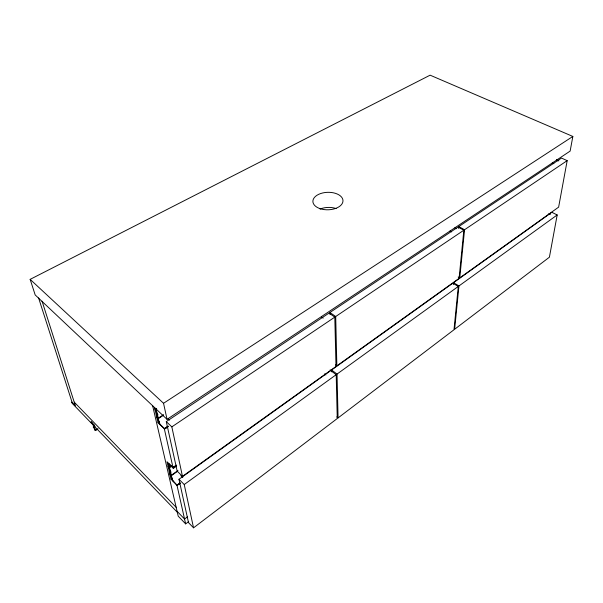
<?xml version="1.0" encoding="UTF-8"?>
<svg xmlns="http://www.w3.org/2000/svg" width="603" height="603" viewBox="0 0 603 603"><rect width="100%" height="100%" fill="white"/><g stroke="black" fill="none" stroke-linecap="round" stroke-linejoin="round"><path stroke-width="0.9" d="M453.335 284.533L453.509 282.694L551.82 212.294L557.187 214.954L549.408 257.195L454.647 329.261L458.958 285.95L557.187 214.954M458.604 228.424L458.777 226.577L561.506 158.076L567.182 160.632L558.627 207.138L459.765 277.9L458.19 276.973M331.65 371.855L331.597 369.993L452.83 283.184L458.28 286.44L453.991 329.758L338.064 417.924L336.768 416.899M329.977 314.359L329.924 312.497L458.061 227.052L463.843 230.218L459.079 278.39L336.851 365.878L335.479 364.853M459.765 277.9L464.559 229.735L567.182 160.632M572.85 136.436L570.136 151.097L167.054 419.349L35.185 294.942L30.15 279.362L430.112 75.171L572.85 136.436L163.541 403.286L167.054 419.349M193.54 527.829L337.258 418.535L336.195 374.682L330.746 370.596L178.97 479.279L188.513 522.62L193.54 527.829L184.232 484.526L178.97 479.279M152.649 405.766L178.217 516.168L185.641 523.886L188.649 521.625M187.563 516.779L184.556 519.032L177.086 511.306M184.232 484.526L336.195 374.682M338.064 417.924L337.039 374.071L458.28 286.44M185.641 523.886L176.95 485.114L180.176 482.799M180.063 483.184L177.011 485.377L180.32 483.44M182.475 476.37L335.999 366.488L334.801 317.125L329.019 313.1L166.277 421.618L177.176 471.116L182.475 476.37L171.832 426.871L166.277 421.618M176.95 485.114L171.011 479.144L172.435 478.126M171.162 472.013L169.624 473.099L171.041 475.45L177.945 470.559M173.687 481.827A2.646 0.724 56.2 0 1 171.78 478.676L171.124 475.827L177.274 471.471M176.061 465.26L172.986 467.431L173.4 468.358L176.475 466.187M171.011 479.144L167.008 461.725L173.046 467.709L176.694 465.139M173.249 467.694L176.325 465.524M168.064 466.315L169.209 467.453L171.523 465.833M171.041 475.45L169.3 467.838L171.606 466.217M168.282 426.419L164.378 429.035L167.777 427.203M171.832 426.871L334.801 317.125M336.851 365.878L335.705 316.515L463.843 230.218M164.649 429.298L164.483 428.567L167.611 426.472M173.046 467.709L164.31 428.733L168.214 426.11M164.31 428.733L158.054 422.748L159.584 421.731M158.039 414.804L156.463 415.844L157.978 418.369L163.481 414.736M160.865 425.447A2.819 0.829 57 0 1 158.823 422.055L158.076 418.799L163.571 415.173M156.682 408.894L155.107 409.927L155.484 410.289L155.159 408.872L155.981 409.648L157.978 418.369M97.369 429.072L94.995 430.587L93.518 425.748M98.093 428.831L95.719 430.346L93.646 425.861M558.838 160.73L557.888 160.3A1.53 1.176 54.7 0 1 557.044 159.509M556.524 160.112L558.257 160.895M552.242 162.961L553.848 163.699M548.994 213.666L550.343 214.336M548.896 214.005L549.732 214.419M458.777 226.577L464.559 229.735M454.798 227.806L456.433 228.71M450.034 230.979L451.67 231.884M453.509 282.694L458.958 285.95M329.924 312.497L335.705 316.515M321.731 317.11L323.178 318.128M331.597 369.993L337.039 374.071M330.15 369.88L331.522 370.905M324.527 373.898L325.899 374.938M30.15 279.362L163.541 403.286M168.373 418.919L169.631 420.103M154.677 408.073L155.883 409.211L155.77 408.706M156.886 417.66L158.076 418.799M164.483 428.567L160.775 425.017A2.163 0.641 57 0 1 159.2 422.417L156.154 409.068M180.825 475.541L182.807 477.508M173.4 468.358L169.82 464.807A2.065 0.573 56.4 0 0 168.908 464.89L172.134 479.038A2.028 0.558 56.2 0 0 173.604 481.458L177.267 485.641M169.3 467.838L168.516 467.061L168.802 468.297L168.441 467.936M169.993 474.697L171.124 475.827M74.222 402.141L176.174 507.349M94.558 425.326L91.143 421.783L91.664 423.494L72.141 403.271L71.749 402.05L75.39 405.819L42.074 301.214M94.905 426.683L94.498 426.268A3.761 0.897 57.7 0 1 92.093 423.773L91.241 421.889M177.29 512.211L95.078 427.03L94.46 425.221M38.592 297.935L72.134 402.45M92.093 423.773L91.792 422.793L94.498 426.268M154.564 407.568L158.054 422.748M169.209 467.453L168.538 464.529A2.691 0.754 56.4 0 1 169.729 464.423M93.367 425.575L93.39 427.926M320.08 209.053A14.841 8.819 -1.6 0 1 336.135 208.57M557.813 160.7A1.997 1.538 54.7 0 1 556.72 159.667M320.276 208.721A15.052 8.736 -1.6 0 0 342.986 200.867A15.052 8.736 -1.6 0 0 320.555 193.578A15.052 8.736 -1.6 0 0 320.276 208.721"/></g></svg>
